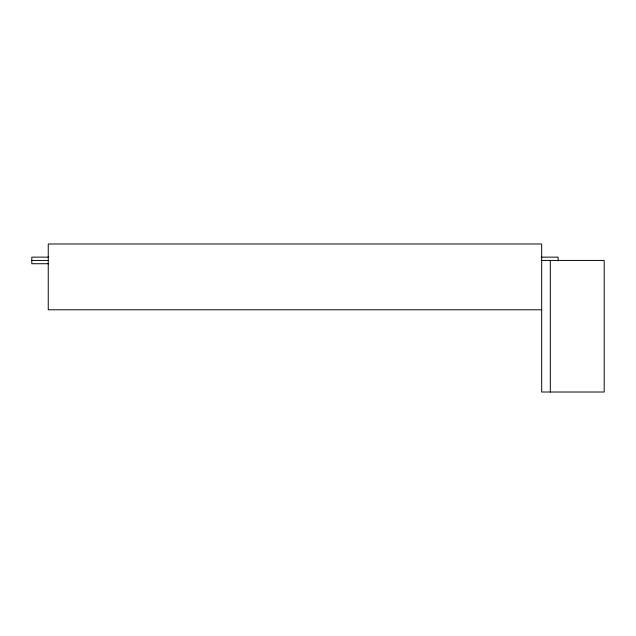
<?xml version="1.0" encoding="UTF-8"?>
<svg xmlns="http://www.w3.org/2000/svg" width="636" height="636" viewBox="0 0 636 636"><rect width="100%" height="100%" fill="white"/><g stroke="black" fill="none" stroke-linecap="round" stroke-linejoin="round"><path stroke-width="0.95" d="M48.686 257.143L31.8 257.143L31.8 263.725L48.686 263.725M541.252 257.143L558.13 257.143L558.13 260.903M31.8 260.434L48.686 260.434M541.252 260.434L604.2 260.434L604.2 392.015L541.681 392.015L541.681 243.986L48.249 243.986L48.249 309.78L541.681 309.78M550.307 260.434L550.307 392.015"/></g></svg>
